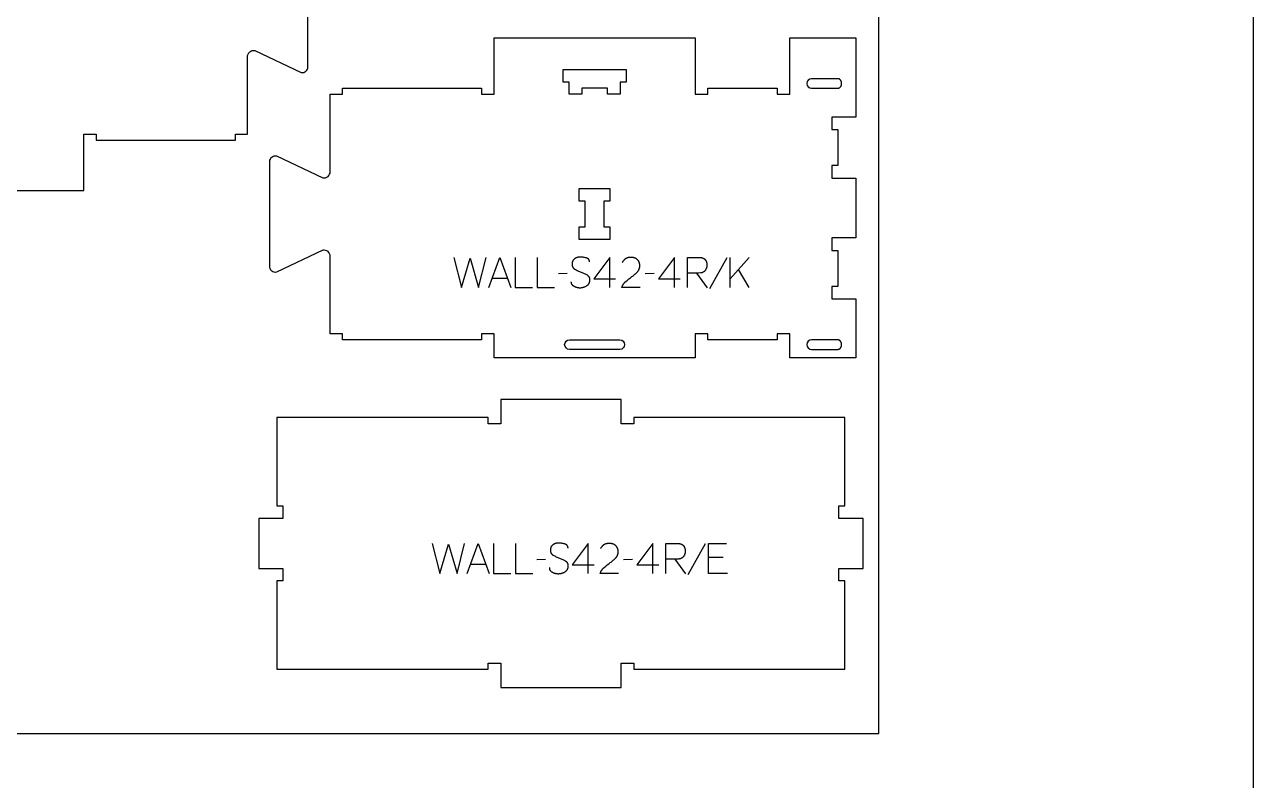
# Model space of a CAD drawing. Extents: x -10701 to -7518, y -36097 to -28504.
# Drawn here: x -8737 to -7518, y -33114 to -32365 of the extents above; entities that cross this region are included whole.
import ezdxf

# ---------------------------------------------------------------- set-up
doc = ezdxf.new("R2010")
doc.units = 0
for name, color, linetype in [('0_SHEET_SPRUCEPLY_2440X122', 1, 'CONTINUOUS'), ('1_ANYTOOL_1MMDEEP_LABELS_S', 2, 'CONTINUOUS'), ('3_ANYTOOL_CUTTHROUGH_INSID', 4, 'CONTINUOUS'), ('4_ANYTOOL_CUTTHROUGH_OUTSI', 5, 'CONTINUOUS'), ('DONOTCUT', 18, 'CONTINUOUS')]:
    doc.layers.add(name, color=color, linetype=linetype)

msp = doc.modelspace()

# ---------------------------------------------------------------- linework, layer by layer
at = {"layer": '0_SHEET_SPRUCEPLY_2440X122'}
msp.add_lwpolyline([(-10329.7, -31847.8), (-10329.7, -33067.8), (-7889.7, -33067.8), (-7889.7, -31847.8)], close=True, dxfattribs=at)
at = {"layer": '1_ANYTOOL_1MMDEEP_LABELS_S'}
for points in [[(-8311.3, -32595.5), (-8303.6, -32625.5), (-8295.1, -32596.4), (-8286.7, -32625.5), (-8279.2, -32595.5)], [(-8276.6, -32625.5), (-8265.7, -32595.5), (-8254.6, -32625.5)], [(-8250.4, -32595.5), (-8250.4, -32625.5), (-8233.3, -32625.5)], [(-8228.5, -32595.5), (-8228.5, -32625.5), (-8211.4, -32625.5)], [(-8176.6, -32600.1), (-8176.6, -32599.9), (-8176.6, -32599.8), (-8176.6, -32599.7), (-8176.6, -32599.7), (-8176.6, -32599.6), (-8176.6, -32599.5), (-8176.6, -32599.4), (-8176.6, -32599.3), (-8176.6, -32599.2), (-8176.7, -32599.1), (-8176.7, -32599), (-8176.7, -32599), (-8176.7, -32598.9), (-8176.7, -32598.8), (-8176.8, -32598.7), (-8176.8, -32598.6), (-8176.8, -32598.6), (-8176.9, -32598.5), (-8176.9, -32598.4), (-8176.9, -32598.3), (-8177, -32598.3), (-8177, -32598.2), (-8177, -32598.1), (-8177.1, -32598.1), (-8177.1, -32598), (-8177.1, -32597.9), (-8177.2, -32597.9), (-8177.2, -32597.8), (-8177.3, -32597.7), (-8177.3, -32597.7), (-8177.4, -32597.6), (-8177.4, -32597.5), (-8177.5, -32597.5), (-8177.5, -32597.4), (-8177.6, -32597.4), (-8177.7, -32597.3), (-8177.7, -32597.2), (-8177.8, -32597.2), (-8177.8, -32597.1), (-8177.9, -32597.1), (-8178, -32597), (-8178, -32597), (-8178.1, -32596.9), (-8178.2, -32596.9), (-8178.3, -32596.8), (-8178.3, -32596.8), (-8178.4, -32596.7), (-8178.5, -32596.7), (-8178.6, -32596.6), (-8178.6, -32596.6), (-8178.7, -32596.6), (-8178.9, -32596.5), (-8179.1, -32596.4), (-8179.3, -32596.3), (-8179.4, -32596.3), (-8179.6, -32596.2), (-8179.8, -32596.1), (-8180.7, -32595.9), (-8181.5, -32595.7), (-8182.2, -32595.6), (-8183, -32595.4), (-8183.4, -32595.4), (-8183.8, -32595.3), (-8184.1, -32595.3), (-8184.5, -32595.2), (-8184.9, -32595.2), (-8185.2, -32595.2), (-8185.6, -32595.2), (-8185.9, -32595.2), (-8186.1, -32595.2), (-8186.3, -32595.2), (-8186.5, -32595.2), (-8186.7, -32595.2), (-8186.9, -32595.2), (-8187.1, -32595.2), (-8187.3, -32595.3), (-8187.5, -32595.3), (-8187.7, -32595.3), (-8187.8, -32595.4), (-8188, -32595.4), (-8188.2, -32595.4), (-8188.4, -32595.5), (-8188.6, -32595.5), (-8188.7, -32595.6), (-8188.9, -32595.6), (-8189.1, -32595.7), (-8189.3, -32595.8), (-8189.4, -32595.8), (-8189.6, -32595.9), (-8189.8, -32596), (-8189.9, -32596), (-8190.1, -32596.1), (-8190.3, -32596.2), (-8190.4, -32596.3), (-8190.6, -32596.4), (-8190.8, -32596.5), (-8190.9, -32596.6), (-8191.1, -32596.7), (-8191.2, -32596.8), (-8191.4, -32596.9), (-8191.6, -32597), (-8191.7, -32597.1), (-8191.9, -32597.2), (-8192, -32597.4), (-8192.1, -32597.5), (-8192.3, -32597.6), (-8192.4, -32597.7), (-8192.5, -32597.9), (-8192.7, -32598), (-8192.8, -32598.2), (-8192.9, -32598.3), (-8193, -32598.4), (-8193.1, -32598.6), (-8193.2, -32598.7), (-8193.3, -32598.9), (-8193.3, -32599.1), (-8193.4, -32599.2), (-8193.5, -32599.4), (-8193.6, -32599.6), (-8193.6, -32599.7), (-8193.7, -32599.9), (-8193.8, -32600.1), (-8193.8, -32600.3), (-8193.9, -32600.4), (-8193.9, -32600.6), (-8193.9, -32600.8), (-8194, -32601), (-8194, -32601.2), (-8194, -32601.4), (-8194, -32601.6), (-8194, -32601.8), (-8194, -32602), (-8194, -32602.2), (-8194, -32602.4), (-8194, -32602.6), (-8194, -32602.8), (-8194, -32603.1), (-8194, -32603.3), (-8193.9, -32603.4), (-8193.9, -32603.6), (-8193.9, -32603.8), (-8193.8, -32604), (-8193.8, -32604.2), (-8193.7, -32604.4), (-8193.7, -32604.6), (-8193.6, -32604.6), (-8193.6, -32604.7), (-8193.5, -32604.8), (-8193.5, -32604.9), (-8193.5, -32605), (-8193.4, -32605.1), (-8193.4, -32605.1), (-8193.3, -32605.2), (-8193.3, -32605.3), (-8193.3, -32605.4), (-8193.2, -32605.4), (-8193.2, -32605.5), (-8193.1, -32605.6), (-8193.1, -32605.7), (-8193, -32605.7), (-8192.9, -32605.8), (-8192.9, -32605.9), (-8192.8, -32606), (-8192.8, -32606), (-8192.7, -32606.1), (-8192.7, -32606.2), (-8192.6, -32606.2), (-8192.5, -32606.3), (-8192.5, -32606.4), (-8192.3, -32606.5), (-8192.2, -32606.6), (-8192, -32606.7), (-8191.9, -32606.8), (-8191.7, -32607), (-8191.6, -32607.1), (-8191.4, -32607.2), (-8191.2, -32607.3), (-8190.5, -32607.7), (-8189.8, -32608), (-8189, -32608.4), (-8188.3, -32608.8), (-8187.5, -32609.1), (-8186.7, -32609.4), (-8185.9, -32609.8), (-8185, -32610.1), (-8184.2, -32610.4), (-8183.4, -32610.7), (-8182.6, -32611.1), (-8181.9, -32611.4), (-8181.1, -32611.8), (-8180.4, -32612.2), (-8179.7, -32612.6), (-8179, -32613), (-8178.8, -32613.1), (-8178.7, -32613.2), (-8178.5, -32613.4), (-8178.5, -32613.4), (-8178.4, -32613.5), (-8178.3, -32613.5), (-8178.2, -32613.6), (-8178.2, -32613.7), (-8178.1, -32613.7), (-8178, -32613.8), (-8178, -32613.9), (-8177.9, -32613.9), (-8177.8, -32614), (-8177.8, -32614.1), (-8177.7, -32614.1), (-8177.7, -32614.2), (-8177.6, -32614.3), (-8177.6, -32614.4), (-8177.5, -32614.4), (-8177.5, -32614.5), (-8177.4, -32614.6), (-8177.4, -32614.7), (-8177.3, -32614.7), (-8177.3, -32614.8), (-8177.2, -32614.9), (-8177.2, -32615), (-8177.1, -32615.1), (-8177.1, -32615.1), (-8177.1, -32615.2), (-8177, -32615.3), (-8177, -32615.4), (-8177, -32615.5), (-8176.9, -32615.6), (-8176.9, -32615.7), (-8176.9, -32615.8), (-8176.8, -32615.9), (-8176.8, -32615.9), (-8176.8, -32616.1), (-8176.7, -32616.3), (-8176.7, -32616.5), (-8176.6, -32616.7), (-8176.6, -32616.9), (-8176.6, -32617.1), (-8176.6, -32617.3), (-8176.6, -32617.6), (-8176.6, -32617.8), (-8176.6, -32618), (-8176.6, -32618.2), (-8176.6, -32618.5), (-8176.6, -32618.7), (-8176.7, -32618.9), (-8176.7, -32619.1), (-8176.7, -32619.4), (-8176.8, -32619.6), (-8176.8, -32619.8), (-8176.9, -32620), (-8176.9, -32620.2), (-8177, -32620.4), (-8177, -32620.6), (-8177.1, -32620.8), (-8177.2, -32621), (-8177.3, -32621.2), (-8177.4, -32621.4), (-8177.5, -32621.5), (-8177.5, -32621.7), (-8177.7, -32621.9), (-8177.8, -32622), (-8177.9, -32622.2), (-8178, -32622.4), (-8178.1, -32622.5), (-8178.2, -32622.7), (-8178.4, -32622.8), (-8178.5, -32623), (-8178.6, -32623.1), (-8178.8, -32623.3), (-8178.9, -32623.4), (-8179.1, -32623.5), (-8179.3, -32623.6), (-8179.4, -32623.8), (-8179.6, -32623.9), (-8179.8, -32624), (-8180.1, -32624.2), (-8180.5, -32624.4), (-8180.9, -32624.6), (-8181.2, -32624.8), (-8181.6, -32625), (-8182, -32625.1), (-8182.2, -32625.2), (-8182.4, -32625.3), (-8182.6, -32625.3), (-8182.8, -32625.4), (-8183, -32625.4), (-8183.1, -32625.5), (-8183.3, -32625.5), (-8183.5, -32625.6), (-8183.7, -32625.6), (-8183.9, -32625.7), (-8184.1, -32625.7), (-8184.3, -32625.7), (-8184.5, -32625.8), (-8184.7, -32625.8), (-8185.1, -32625.8), (-8185.6, -32625.9), (-8186, -32625.9), (-8186.4, -32625.9), (-8186.8, -32625.9), (-8187.2, -32625.8), (-8187.6, -32625.8), (-8188, -32625.7), (-8188.4, -32625.7), (-8188.8, -32625.6), (-8189.1, -32625.5), (-8189.5, -32625.4), (-8189.9, -32625.3), (-8190.3, -32625.2), (-8190.6, -32625), (-8191, -32624.9), (-8191.3, -32624.7), (-8191.7, -32624.5), (-8192, -32624.3), (-8192.2, -32624.2), (-8192.4, -32624.1), (-8192.5, -32624), (-8192.7, -32623.9), (-8192.8, -32623.8), (-8193, -32623.7), (-8193.1, -32623.6), (-8193.2, -32623.4), (-8193.4, -32623.3), (-8193.5, -32623.2), (-8193.6, -32623.1), (-8193.7, -32622.9), (-8193.8, -32622.9), (-8193.8, -32622.8), (-8193.9, -32622.7), (-8193.9, -32622.7), (-8194, -32622.6), (-8194, -32622.5), (-8194, -32622.4), (-8194.1, -32622.4), (-8194.1, -32622.3), (-8194.2, -32622.2), (-8194.2, -32622.1), (-8194.3, -32622.1), (-8194.3, -32622), (-8194.3, -32621.9), (-8194.4, -32621.8), (-8194.4, -32621.8), (-8194.4, -32621.7), (-8194.5, -32621.6), (-8194.5, -32621.5), (-8194.5, -32621.4), (-8194.6, -32621.3), (-8194.6, -32621.1), (-8194.6, -32620.9), (-8194.7, -32620.8), (-8194.7, -32620.6), (-8194.7, -32620.4), (-8194.8, -32620.2), (-8194.8, -32620), (-8194.8, -32619.8), (-8194.8, -32619.7)], [(-8156.5, -32625.5), (-8156.5, -32595.5), (-8172.5, -32616.9)], [(-8126.3, -32625.5), (-8144.6, -32625.4), (-8144.5, -32625), (-8144.4, -32624.8), (-8144.3, -32624.5), (-8144.2, -32624.3), (-8144.2, -32624.1), (-8144.1, -32623.9), (-8144, -32623.7), (-8143.9, -32623.5), (-8143.8, -32623.3), (-8143.7, -32623.1), (-8143.5, -32622.8), (-8143.4, -32622.6), (-8143.3, -32622.5), (-8143.2, -32622.3), (-8143.1, -32622.1), (-8142.9, -32621.9), (-8142.8, -32621.7), (-8142.7, -32621.5), (-8142.5, -32621.3), (-8142.4, -32621.1), (-8142.2, -32621), (-8142.1, -32620.8), (-8141.9, -32620.6), (-8141.8, -32620.4), (-8141.6, -32620.3), (-8141.5, -32620.1), (-8141.3, -32619.9), (-8141.1, -32619.8), (-8140.9, -32619.6), (-8140.6, -32619.3), (-8139.1, -32618.1), (-8137.6, -32616.9), (-8136.1, -32615.7), (-8134.6, -32614.6), (-8133.8, -32614), (-8133.1, -32613.5), (-8132.4, -32612.9), (-8131.7, -32612.3), (-8131, -32611.7), (-8130.4, -32611.1), (-8129.8, -32610.5), (-8129.2, -32609.9), (-8129, -32609.7), (-8128.9, -32609.6), (-8128.7, -32609.4), (-8128.6, -32609.2), (-8128.5, -32609.1), (-8128.4, -32608.9), (-8128.2, -32608.7), (-8128.1, -32608.6), (-8128, -32608.4), (-8127.9, -32608.2), (-8127.8, -32608), (-8127.7, -32607.9), (-8127.6, -32607.7), (-8127.6, -32607.5), (-8127.5, -32607.3), (-8127.4, -32607.1), (-8127.3, -32606.9), (-8127.3, -32606.7), (-8127.2, -32606.5), (-8127.1, -32606.3), (-8127.1, -32606.1), (-8127, -32605.9), (-8127, -32605.7), (-8127, -32605.5), (-8126.9, -32605.3), (-8126.9, -32605.1), (-8126.9, -32604.9), (-8126.8, -32604.6), (-8126.8, -32604.4), (-8126.8, -32604.2), (-8126.8, -32604), (-8126.8, -32603.8), (-8126.8, -32603.5), (-8126.8, -32603.3), (-8126.8, -32603), (-8126.8, -32602.8), (-8126.9, -32602.5), (-8126.9, -32602.3), (-8126.9, -32602.1), (-8127, -32601.9), (-8127, -32601.6), (-8127.1, -32601.4), (-8127.1, -32601.2), (-8127.2, -32601), (-8127.2, -32600.8), (-8127.3, -32600.6), (-8127.4, -32600.4), (-8127.4, -32600.2), (-8127.5, -32600), (-8127.6, -32599.8), (-8127.7, -32599.7), (-8127.8, -32599.5), (-8127.9, -32599.3), (-8128, -32599.1), (-8128.1, -32599), (-8128.2, -32598.8), (-8128.3, -32598.6), (-8128.5, -32598.5), (-8128.6, -32598.3), (-8128.7, -32598.2), (-8128.9, -32598), (-8129, -32597.9), (-8129.2, -32597.8), (-8129.3, -32597.6), (-8129.5, -32597.5), (-8129.7, -32597.4), (-8129.8, -32597.3), (-8130, -32597.1), (-8130.2, -32597), (-8130.3, -32596.9), (-8130.5, -32596.8), (-8130.7, -32596.7), (-8130.9, -32596.6), (-8131, -32596.5), (-8131.2, -32596.4), (-8131.4, -32596.3), (-8131.6, -32596.3), (-8131.8, -32596.2), (-8132, -32596.1), (-8132.2, -32596.1), (-8132.4, -32596), (-8132.6, -32595.9), (-8132.8, -32595.9), (-8133, -32595.8), (-8133.2, -32595.8), (-8133.4, -32595.7), (-8133.7, -32595.7), (-8133.9, -32595.7), (-8134.1, -32595.6), (-8134.3, -32595.6), (-8134.5, -32595.6), (-8134.8, -32595.6), (-8135, -32595.5), (-8135.2, -32595.5), (-8135.7, -32595.5), (-8136.1, -32595.5), (-8136.4, -32595.5), (-8136.8, -32595.6), (-8137.1, -32595.6), (-8137.5, -32595.7), (-8137.8, -32595.7), (-8138.1, -32595.8), (-8138.5, -32595.8), (-8138.8, -32595.9), (-8138.9, -32596), (-8139.1, -32596), (-8139.2, -32596.1), (-8139.4, -32596.1), (-8139.5, -32596.2), (-8139.7, -32596.2), (-8139.8, -32596.3), (-8140, -32596.4), (-8140.1, -32596.4), (-8140.3, -32596.5), (-8140.4, -32596.6), (-8140.5, -32596.6), (-8140.7, -32596.7), (-8140.8, -32596.8), (-8140.9, -32596.9), (-8141.1, -32597), (-8141.2, -32597.1), (-8141.3, -32597.1), (-8141.4, -32597.2), (-8141.6, -32597.3), (-8141.7, -32597.4), (-8141.8, -32597.5), (-8141.9, -32597.6), (-8142, -32597.7), (-8142.2, -32597.8), (-8142.3, -32597.9), (-8142.4, -32598), (-8142.5, -32598.2), (-8142.6, -32598.3), (-8142.7, -32598.4), (-8142.8, -32598.5), (-8142.9, -32598.6), (-8143.1, -32598.9), (-8143.3, -32599.2), (-8143.5, -32599.4), (-8143.7, -32599.7), (-8143.9, -32600), (-8144, -32600.3), (-8144.2, -32600.6)], [(-8092.3, -32625.5), (-8092.3, -32595.5), (-8108.3, -32616.9)], [(-8079.6, -32625.5), (-8079.6, -32595.5), (-8068.2, -32595.5), (-8067.7, -32595.5), (-8067.3, -32595.6), (-8067, -32595.6), (-8066.8, -32595.6), (-8066.6, -32595.6), (-8066.4, -32595.7), (-8066.1, -32595.7), (-8065.9, -32595.7), (-8065.7, -32595.8), (-8065.5, -32595.8), (-8065.3, -32595.9), (-8065.1, -32595.9), (-8064.9, -32596), (-8064.7, -32596), (-8064.5, -32596.1), (-8064.4, -32596.1), (-8064.2, -32596.2), (-8064, -32596.3), (-8063.8, -32596.4), (-8063.7, -32596.5), (-8063.5, -32596.5), (-8063.4, -32596.6), (-8063.2, -32596.7), (-8063.1, -32596.8), (-8062.9, -32596.9), (-8062.8, -32597), (-8062.6, -32597.1), (-8062.5, -32597.3), (-8062.4, -32597.4), (-8062.2, -32597.5), (-8062.1, -32597.6), (-8062, -32597.7), (-8061.9, -32597.9), (-8061.8, -32598), (-8061.7, -32598.1), (-8061.6, -32598.3), (-8061.5, -32598.4), (-8061.4, -32598.6), (-8061.3, -32598.7), (-8061.2, -32598.9), (-8061.1, -32599.1), (-8061, -32599.2), (-8061, -32599.4), (-8060.9, -32599.6), (-8060.8, -32599.8), (-8060.7, -32599.9), (-8060.7, -32600.1), (-8060.6, -32600.3), (-8060.6, -32600.5), (-8060.5, -32600.7), (-8060.5, -32600.9), (-8060.4, -32601.1), (-8060.4, -32601.3), (-8060.4, -32601.5), (-8060.3, -32601.7), (-8060.3, -32602), (-8060.3, -32602.2), (-8060.3, -32602.4), (-8060.3, -32602.9), (-8060.2, -32603.4), (-8060.3, -32603.5), (-8060.3, -32603.7), (-8060.3, -32603.9), (-8060.3, -32604.1), (-8060.3, -32604.2), (-8060.3, -32604.4), (-8060.3, -32604.6), (-8060.4, -32604.8), (-8060.4, -32604.9), (-8060.4, -32605.1), (-8060.5, -32605.3), (-8060.5, -32605.4), (-8060.5, -32605.6), (-8060.6, -32605.8), (-8060.6, -32605.9), (-8060.7, -32606.1), (-8060.8, -32606.2), (-8060.8, -32606.4), (-8060.9, -32606.6), (-8060.9, -32606.7), (-8061, -32606.9), (-8061.1, -32607), (-8061.2, -32607.2), (-8061.2, -32607.3), (-8061.3, -32607.5), (-8061.4, -32607.7), (-8061.5, -32607.8), (-8061.6, -32608), (-8061.7, -32608.1), (-8061.8, -32608.3), (-8061.9, -32608.4), (-8062, -32608.6), (-8062.1, -32608.7), (-8062.3, -32608.8), (-8062.4, -32609), (-8062.5, -32609.1), (-8062.6, -32609.2), (-8062.7, -32609.4), (-8062.9, -32609.5), (-8063, -32609.6), (-8063.1, -32609.7), (-8063.3, -32609.8), (-8063.4, -32609.9), (-8063.5, -32610), (-8063.7, -32610.1), (-8063.8, -32610.2), (-8064, -32610.3), (-8064.1, -32610.3), (-8064.3, -32610.4), (-8064.4, -32610.5), (-8064.6, -32610.6), (-8064.7, -32610.6), (-8064.9, -32610.7), (-8065, -32610.7), (-8065.2, -32610.8), (-8065.4, -32610.8), (-8065.6, -32610.9), (-8065.7, -32610.9), (-8065.9, -32610.9), (-8066.1, -32610.9), (-8066.3, -32611), (-8066.4, -32611), (-8066.6, -32611), (-8068.5, -32611.1), (-8070.6, -32611.1), (-8079.5, -32611.1)], [(-8040.6, -32596), (-8057.8, -32626.8)], [(-8037.2, -32616.9), (-8018.2, -32595.5)], [(-8037.2, -32625.5), (-8037.2, -32595.5)], [(-8198.8, -32611.6), (-8207.6, -32611.7)], [(-8112.6, -32611.6), (-8121.4, -32611.7)], [(-8070.6, -32611.1), (-8060.1, -32625.6)], [(-8018.2, -32625.5), (-8029, -32607.7)], [(-8273.1, -32616), (-8258.2, -32616)], [(-8172.5, -32616.9), (-8150.8, -32616.9)], [(-8108.3, -32616.9), (-8086.6, -32616.9)], [(-8332.8, -32879.2), (-8325.1, -32909.2), (-8316.6, -32880.1), (-8308.1, -32909.2), (-8300.6, -32879.2)], [(-8298.1, -32909.2), (-8287.2, -32879.2), (-8276.1, -32909.2)], [(-8271.8, -32879.2), (-8271.8, -32909.2), (-8254.7, -32909.2)], [(-8250, -32879.2), (-8250, -32909.2), (-8232.9, -32909.2)], [(-8198, -32883.8), (-8198, -32883.6), (-8198, -32883.5), (-8198, -32883.4), (-8198.1, -32883.3), (-8198.1, -32883.2), (-8198.1, -32883.2), (-8198.1, -32883.1), (-8198.1, -32883), (-8198.1, -32882.9), (-8198.1, -32882.8), (-8198.2, -32882.7), (-8198.2, -32882.6), (-8198.2, -32882.6), (-8198.2, -32882.5), (-8198.2, -32882.4), (-8198.3, -32882.3), (-8198.3, -32882.3), (-8198.3, -32882.2), (-8198.4, -32882.1), (-8198.4, -32882), (-8198.4, -32882), (-8198.5, -32881.9), (-8198.5, -32881.8), (-8198.5, -32881.7), (-8198.6, -32881.7), (-8198.6, -32881.6), (-8198.7, -32881.5), (-8198.7, -32881.5), (-8198.8, -32881.4), (-8198.8, -32881.3), (-8198.9, -32881.3), (-8198.9, -32881.2), (-8199, -32881.2), (-8199, -32881.1), (-8199.1, -32881), (-8199.1, -32881), (-8199.2, -32880.9), (-8199.3, -32880.9), (-8199.3, -32880.8), (-8199.4, -32880.8), (-8199.4, -32880.7), (-8199.5, -32880.7), (-8199.6, -32880.6), (-8199.7, -32880.6), (-8199.7, -32880.5), (-8199.8, -32880.5), (-8199.9, -32880.4), (-8200, -32880.4), (-8200, -32880.3), (-8200.1, -32880.3), (-8200.2, -32880.2), (-8200.4, -32880.2), (-8200.5, -32880.1), (-8200.7, -32880), (-8200.9, -32879.9), (-8201.1, -32879.9), (-8201.3, -32879.8), (-8202.1, -32879.6), (-8202.9, -32879.4), (-8203.7, -32879.2), (-8204.5, -32879.1), (-8204.9, -32879.1), (-8205.2, -32879), (-8205.6, -32879), (-8206, -32878.9), (-8206.3, -32878.9), (-8206.7, -32878.9), (-8207.1, -32878.9), (-8207.4, -32878.9), (-8207.6, -32878.9), (-8207.8, -32878.9), (-8208, -32878.9), (-8208.2, -32878.9), (-8208.4, -32878.9), (-8208.6, -32878.9), (-8208.8, -32879), (-8208.9, -32879), (-8209.1, -32879), (-8209.3, -32879), (-8209.5, -32879.1), (-8209.7, -32879.1), (-8209.9, -32879.2), (-8210, -32879.2), (-8210.2, -32879.3), (-8210.4, -32879.3), (-8210.6, -32879.4), (-8210.7, -32879.4), (-8210.9, -32879.5), (-8211.1, -32879.6), (-8211.3, -32879.7), (-8211.4, -32879.7), (-8211.6, -32879.8), (-8211.8, -32879.9), (-8211.9, -32880), (-8212.1, -32880.1), (-8212.2, -32880.2), (-8212.4, -32880.3), (-8212.6, -32880.4), (-8212.7, -32880.5), (-8212.9, -32880.6), (-8213, -32880.7), (-8213.2, -32880.8), (-8213.3, -32880.9), (-8213.5, -32881), (-8213.6, -32881.2), (-8213.8, -32881.3), (-8213.9, -32881.4), (-8214, -32881.6), (-8214.1, -32881.7), (-8214.2, -32881.8), (-8214.3, -32882), (-8214.5, -32882.1), (-8214.6, -32882.3), (-8214.6, -32882.4), (-8214.7, -32882.6), (-8214.8, -32882.7), (-8214.9, -32882.9), (-8215, -32883.1), (-8215, -32883.2), (-8215.1, -32883.4), (-8215.2, -32883.6), (-8215.2, -32883.8), (-8215.3, -32883.9), (-8215.3, -32884.1), (-8215.4, -32884.3), (-8215.4, -32884.5), (-8215.4, -32884.7), (-8215.5, -32884.9), (-8215.5, -32885.1), (-8215.5, -32885.3), (-8215.5, -32885.5), (-8215.5, -32885.7), (-8215.5, -32885.9), (-8215.5, -32886.1), (-8215.5, -32886.3), (-8215.5, -32886.5), (-8215.5, -32886.7), (-8215.5, -32886.9), (-8215.4, -32887.1), (-8215.4, -32887.3), (-8215.3, -32887.5), (-8215.3, -32887.7), (-8215.2, -32887.9), (-8215.2, -32888.1), (-8215.1, -32888.2), (-8215.1, -32888.3), (-8215.1, -32888.4), (-8215, -32888.5), (-8215, -32888.6), (-8214.9, -32888.7), (-8214.9, -32888.7), (-8214.9, -32888.8), (-8214.8, -32888.9), (-8214.8, -32889), (-8214.7, -32889.1), (-8214.7, -32889.1), (-8214.6, -32889.2), (-8214.6, -32889.3), (-8214.5, -32889.4), (-8214.5, -32889.4), (-8214.4, -32889.5), (-8214.4, -32889.6), (-8214.3, -32889.6), (-8214.2, -32889.7), (-8214.2, -32889.8), (-8214.1, -32889.8), (-8214.1, -32889.9), (-8214, -32890), (-8213.9, -32890), (-8213.8, -32890.2), (-8213.7, -32890.3), (-8213.5, -32890.4), (-8213.4, -32890.5), (-8213.2, -32890.6), (-8213, -32890.8), (-8212.9, -32890.9), (-8212.7, -32891), (-8212, -32891.3), (-8211.2, -32891.7), (-8210.5, -32892.1), (-8209.7, -32892.5), (-8209, -32892.8), (-8208.2, -32893.1), (-8207.3, -32893.5), (-8206.5, -32893.8), (-8205.7, -32894.1), (-8204.9, -32894.4), (-8204.1, -32894.7), (-8203.3, -32895.1), (-8202.6, -32895.5), (-8201.9, -32895.9), (-8201.2, -32896.3), (-8200.5, -32896.7), (-8200.3, -32896.8), (-8200.2, -32896.9), (-8200, -32897), (-8199.9, -32897.1), (-8199.9, -32897.2), (-8199.8, -32897.2), (-8199.7, -32897.3), (-8199.6, -32897.3), (-8199.6, -32897.4), (-8199.5, -32897.5), (-8199.4, -32897.5), (-8199.4, -32897.6), (-8199.3, -32897.7), (-8199.3, -32897.8), (-8199.2, -32897.8), (-8199.1, -32897.9), (-8199.1, -32898), (-8199, -32898), (-8199, -32898.1), (-8198.9, -32898.2), (-8198.9, -32898.3), (-8198.8, -32898.3), (-8198.8, -32898.4), (-8198.7, -32898.5), (-8198.7, -32898.6), (-8198.6, -32898.7), (-8198.6, -32898.7), (-8198.6, -32898.8), (-8198.5, -32898.9), (-8198.5, -32899), (-8198.5, -32899.1), (-8198.4, -32899.2), (-8198.4, -32899.3), (-8198.4, -32899.4), (-8198.3, -32899.4), (-8198.3, -32899.5), (-8198.3, -32899.6), (-8198.2, -32899.8), (-8198.2, -32900), (-8198.1, -32900.2), (-8198.1, -32900.4), (-8198.1, -32900.6), (-8198.1, -32900.8), (-8198.1, -32901), (-8198.1, -32901.2), (-8198, -32901.5), (-8198.1, -32901.7), (-8198.1, -32901.9), (-8198.1, -32902.1), (-8198.1, -32902.4), (-8198.1, -32902.6), (-8198.2, -32902.8), (-8198.2, -32903), (-8198.2, -32903.3), (-8198.3, -32903.5), (-8198.3, -32903.7), (-8198.4, -32903.9), (-8198.5, -32904.1), (-8198.5, -32904.3), (-8198.6, -32904.5), (-8198.7, -32904.7), (-8198.7, -32904.9), (-8198.8, -32905), (-8198.9, -32905.2), (-8199, -32905.4), (-8199.1, -32905.6), (-8199.2, -32905.7), (-8199.3, -32905.9), (-8199.5, -32906.1), (-8199.6, -32906.2), (-8199.7, -32906.4), (-8199.8, -32906.5), (-8200, -32906.7), (-8200.1, -32906.8), (-8200.3, -32906.9), (-8200.4, -32907.1), (-8200.6, -32907.2), (-8200.7, -32907.3), (-8200.9, -32907.5), (-8201.1, -32907.6), (-8201.3, -32907.7), (-8201.6, -32907.9), (-8202, -32908.1), (-8202.3, -32908.3), (-8202.7, -32908.5), (-8203.1, -32908.7), (-8203.5, -32908.8), (-8203.7, -32908.9), (-8203.8, -32908.9), (-8204, -32909), (-8204.2, -32909.1), (-8204.4, -32909.1), (-8204.6, -32909.2), (-8204.8, -32909.2), (-8205, -32909.3), (-8205.2, -32909.3), (-8205.4, -32909.4), (-8205.6, -32909.4), (-8205.8, -32909.4), (-8206, -32909.5), (-8206.2, -32909.5), (-8206.6, -32909.5), (-8207, -32909.5), (-8207.4, -32909.6), (-8207.9, -32909.6), (-8208.3, -32909.5), (-8208.7, -32909.5), (-8209.1, -32909.5), (-8209.5, -32909.4), (-8209.9, -32909.4), (-8210.2, -32909.3), (-8210.6, -32909.2), (-8211, -32909.1), (-8211.4, -32909), (-8211.7, -32908.8), (-8212.1, -32908.7), (-8212.5, -32908.6), (-8212.8, -32908.4), (-8213.2, -32908.2), (-8213.5, -32908), (-8213.7, -32907.9), (-8213.8, -32907.8), (-8214, -32907.7), (-8214.2, -32907.6), (-8214.3, -32907.5), (-8214.4, -32907.4), (-8214.6, -32907.2), (-8214.7, -32907.1), (-8214.8, -32907), (-8215, -32906.9), (-8215.1, -32906.7), (-8215.2, -32906.6), (-8215.2, -32906.5), (-8215.3, -32906.5), (-8215.3, -32906.4), (-8215.4, -32906.3), (-8215.4, -32906.3), (-8215.5, -32906.2), (-8215.5, -32906.1), (-8215.6, -32906.1), (-8215.6, -32906), (-8215.6, -32905.9), (-8215.7, -32905.8), (-8215.7, -32905.8), (-8215.8, -32905.7), (-8215.8, -32905.6), (-8215.8, -32905.5), (-8215.9, -32905.4), (-8215.9, -32905.4), (-8215.9, -32905.3), (-8216, -32905.2), (-8216, -32905.1), (-8216, -32905), (-8216.1, -32904.8), (-8216.1, -32904.6), (-8216.2, -32904.4), (-8216.2, -32904.3), (-8216.2, -32904.1), (-8216.2, -32903.9), (-8216.2, -32903.7), (-8216.2, -32903.5), (-8216.3, -32903.3)], [(-8178, -32909.2), (-8178, -32879.2), (-8194, -32900.6)], [(-8147.8, -32909.2), (-8166.1, -32909.1), (-8166, -32908.7), (-8165.9, -32908.4), (-8165.8, -32908.2), (-8165.7, -32908), (-8165.6, -32907.8), (-8165.5, -32907.6), (-8165.4, -32907.4), (-8165.3, -32907.2), (-8165.2, -32906.9), (-8165.1, -32906.7), (-8165, -32906.5), (-8164.9, -32906.3), (-8164.8, -32906.1), (-8164.7, -32905.9), (-8164.5, -32905.7), (-8164.4, -32905.6), (-8164.3, -32905.4), (-8164.1, -32905.2), (-8164, -32905), (-8163.9, -32904.8), (-8163.7, -32904.6), (-8163.6, -32904.5), (-8163.4, -32904.3), (-8163.3, -32904.1), (-8163.1, -32903.9), (-8162.9, -32903.8), (-8162.8, -32903.6), (-8162.6, -32903.5), (-8162.4, -32903.3), (-8162.1, -32903), (-8160.6, -32901.8), (-8159.1, -32900.6), (-8157.6, -32899.4), (-8156.1, -32898.3), (-8155.3, -32897.7), (-8154.6, -32897.2), (-8153.9, -32896.6), (-8153.2, -32896), (-8152.5, -32895.4), (-8151.9, -32894.8), (-8151.2, -32894.2), (-8150.6, -32893.6), (-8150.5, -32893.4), (-8150.4, -32893.3), (-8150.2, -32893.1), (-8150.1, -32892.9), (-8150, -32892.8), (-8149.8, -32892.6), (-8149.7, -32892.4), (-8149.6, -32892.3), (-8149.5, -32892.1), (-8149.4, -32891.9), (-8149.3, -32891.7), (-8149.2, -32891.5), (-8149.1, -32891.4), (-8149, -32891.2), (-8148.9, -32891), (-8148.9, -32890.8), (-8148.8, -32890.6), (-8148.7, -32890.4), (-8148.7, -32890.2), (-8148.6, -32890), (-8148.6, -32889.8), (-8148.5, -32889.6), (-8148.5, -32889.4), (-8148.4, -32889.2), (-8148.4, -32889), (-8148.4, -32888.8), (-8148.3, -32888.6), (-8148.3, -32888.3), (-8148.3, -32888.1), (-8148.3, -32887.9), (-8148.3, -32887.7), (-8148.3, -32887.4), (-8148.3, -32887.2), (-8148.3, -32886.9), (-8148.3, -32886.7), (-8148.3, -32886.5), (-8148.3, -32886.2), (-8148.4, -32886), (-8148.4, -32885.8), (-8148.4, -32885.5), (-8148.5, -32885.3), (-8148.5, -32885.1), (-8148.6, -32884.9), (-8148.6, -32884.7), (-8148.7, -32884.5), (-8148.8, -32884.3), (-8148.8, -32884.1), (-8148.9, -32883.9), (-8149, -32883.7), (-8149.1, -32883.5), (-8149.2, -32883.3), (-8149.3, -32883.2), (-8149.4, -32883), (-8149.5, -32882.8), (-8149.6, -32882.6), (-8149.7, -32882.5), (-8149.8, -32882.3), (-8149.9, -32882.2), (-8150.1, -32882), (-8150.2, -32881.9), (-8150.4, -32881.7), (-8150.5, -32881.6), (-8150.7, -32881.4), (-8150.8, -32881.3), (-8151, -32881.2), (-8151.1, -32881.1), (-8151.3, -32880.9), (-8151.5, -32880.8), (-8151.6, -32880.7), (-8151.8, -32880.6), (-8152, -32880.5), (-8152.2, -32880.4), (-8152.3, -32880.3), (-8152.5, -32880.2), (-8152.7, -32880.1), (-8152.9, -32880), (-8153.1, -32880), (-8153.3, -32879.9), (-8153.5, -32879.8), (-8153.7, -32879.7), (-8153.9, -32879.7), (-8154.1, -32879.6), (-8154.3, -32879.6), (-8154.5, -32879.5), (-8154.7, -32879.5), (-8154.9, -32879.4), (-8155.1, -32879.4), (-8155.3, -32879.3), (-8155.6, -32879.3), (-8155.8, -32879.3), (-8156, -32879.3), (-8156.2, -32879.2), (-8156.5, -32879.2), (-8156.7, -32879.2), (-8157.2, -32879.2), (-8157.6, -32879.2), (-8157.9, -32879.2), (-8158.3, -32879.3), (-8158.6, -32879.3), (-8159, -32879.3), (-8159.3, -32879.4), (-8159.6, -32879.5), (-8159.9, -32879.5), (-8160.3, -32879.6), (-8160.4, -32879.7), (-8160.6, -32879.7), (-8160.7, -32879.8), (-8160.9, -32879.8), (-8161, -32879.9), (-8161.2, -32879.9), (-8161.3, -32880), (-8161.4, -32880.1), (-8161.6, -32880.1), (-8161.7, -32880.2), (-8161.9, -32880.3), (-8162, -32880.3), (-8162.1, -32880.4), (-8162.3, -32880.5), (-8162.4, -32880.6), (-8162.5, -32880.7), (-8162.7, -32880.7), (-8162.8, -32880.8), (-8162.9, -32880.9), (-8163, -32881), (-8163.2, -32881.1), (-8163.3, -32881.2), (-8163.4, -32881.3), (-8163.5, -32881.4), (-8163.6, -32881.5), (-8163.7, -32881.6), (-8163.9, -32881.7), (-8164, -32881.8), (-8164.1, -32882), (-8164.2, -32882.1), (-8164.3, -32882.2), (-8164.4, -32882.3), (-8164.6, -32882.6), (-8164.8, -32882.8), (-8165, -32883.1), (-8165.2, -32883.4), (-8165.3, -32883.7), (-8165.5, -32884), (-8165.7, -32884.3)], [(-8113.8, -32909.2), (-8113.8, -32879.2), (-8129.8, -32900.6)], [(-8101.1, -32909.2), (-8101.1, -32879.2), (-8089.7, -32879.2), (-8089.2, -32879.2), (-8088.7, -32879.2), (-8088.5, -32879.3), (-8088.3, -32879.3), (-8088, -32879.3), (-8087.8, -32879.3), (-8087.6, -32879.4), (-8087.4, -32879.4), (-8087.2, -32879.4), (-8087, -32879.5), (-8086.8, -32879.5), (-8086.6, -32879.6), (-8086.4, -32879.6), (-8086.2, -32879.7), (-8086, -32879.8), (-8085.8, -32879.8), (-8085.7, -32879.9), (-8085.5, -32880), (-8085.3, -32880.1), (-8085.2, -32880.1), (-8085, -32880.2), (-8084.8, -32880.3), (-8084.7, -32880.4), (-8084.5, -32880.5), (-8084.4, -32880.6), (-8084.2, -32880.7), (-8084.1, -32880.8), (-8084, -32880.9), (-8083.8, -32881.1), (-8083.7, -32881.2), (-8083.6, -32881.3), (-8083.5, -32881.4), (-8083.4, -32881.6), (-8083.2, -32881.7), (-8083.1, -32881.8), (-8083, -32882), (-8082.9, -32882.1), (-8082.8, -32882.3), (-8082.8, -32882.4), (-8082.7, -32882.6), (-8082.6, -32882.8), (-8082.5, -32882.9), (-8082.4, -32883.1), (-8082.4, -32883.3), (-8082.3, -32883.4), (-8082.2, -32883.6), (-8082.2, -32883.8), (-8082.1, -32884), (-8082.1, -32884.2), (-8082, -32884.4), (-8082, -32884.6), (-8081.9, -32884.8), (-8081.9, -32885), (-8081.8, -32885.2), (-8081.8, -32885.4), (-8081.8, -32885.7), (-8081.8, -32885.9), (-8081.8, -32886.1), (-8081.7, -32886.6), (-8081.7, -32887.1), (-8081.7, -32887.2), (-8081.7, -32887.4), (-8081.7, -32887.6), (-8081.7, -32887.8), (-8081.8, -32887.9), (-8081.8, -32888.1), (-8081.8, -32888.3), (-8081.8, -32888.4), (-8081.9, -32888.6), (-8081.9, -32888.8), (-8081.9, -32888.9), (-8082, -32889.1), (-8082, -32889.3), (-8082.1, -32889.4), (-8082.1, -32889.6), (-8082.2, -32889.8), (-8082.2, -32889.9), (-8082.3, -32890.1), (-8082.3, -32890.2), (-8082.4, -32890.4), (-8082.5, -32890.6), (-8082.6, -32890.7), (-8082.6, -32890.9), (-8082.7, -32891), (-8082.8, -32891.2), (-8082.9, -32891.3), (-8083, -32891.5), (-8083.1, -32891.6), (-8083.2, -32891.8), (-8083.3, -32891.9), (-8083.4, -32892.1), (-8083.5, -32892.2), (-8083.6, -32892.4), (-8083.7, -32892.5), (-8083.8, -32892.7), (-8084, -32892.8), (-8084.1, -32892.9), (-8084.2, -32893), (-8084.3, -32893.2), (-8084.5, -32893.3), (-8084.6, -32893.4), (-8084.7, -32893.5), (-8084.9, -32893.6), (-8085, -32893.7), (-8085.1, -32893.8), (-8085.3, -32893.9), (-8085.4, -32894), (-8085.6, -32894), (-8085.7, -32894.1), (-8085.9, -32894.2), (-8086, -32894.2), (-8086.2, -32894.3), (-8086.4, -32894.4), (-8086.5, -32894.4), (-8086.7, -32894.5), (-8086.9, -32894.5), (-8087, -32894.5), (-8087.2, -32894.6), (-8087.4, -32894.6), (-8087.5, -32894.6), (-8087.7, -32894.6), (-8087.9, -32894.7), (-8088.1, -32894.7), (-8090, -32894.7), (-8092.1, -32894.8), (-8101, -32894.8)], [(-8062.1, -32879.7), (-8079.3, -32910.5)], [(-8039.7, -32909.2), (-8058.7, -32909.2), (-8058.7, -32879.2), (-8040.8, -32879.2)], [(-8044, -32893.1), (-8058.7, -32893.1)], [(-8294.6, -32899.7), (-8279.7, -32899.7)], [(-8220.3, -32895.3), (-8229.1, -32895.4)], [(-8194, -32900.6), (-8172.2, -32900.6)], [(-8134.1, -32895.3), (-8142.9, -32895.4)], [(-8129.8, -32900.6), (-8108, -32900.6)], [(-8092.1, -32894.8), (-8081.6, -32909.3)]]:
    msp.add_lwpolyline(points, dxfattribs=at)
at = {"layer": '3_ANYTOOL_CUTTHROUGH_INSID', "color": 4}
for points in [[(-8184.4, -32427.8), (-8184.4, -32433.8), (-8196.9, -32433.8), (-8196.9, -32421.8), (-8202.9, -32421.8), (-8202.9, -32409.3), (-8140.4, -32409.3), (-8140.4, -32421.8), (-8146.4, -32421.8), (-8146.4, -32433.8), (-8158.9, -32433.8), (-8158.9, -32427.8)], [(-8162.4, -32539.8), (-8162.4, -32565.3), (-8156.4, -32565.3), (-8156.4, -32577.8), (-8186.9, -32577.8), (-8186.9, -32565.3), (-8180.9, -32565.3), (-8180.9, -32539.8), (-8186.9, -32539.8), (-8186.9, -32527.3), (-8156.4, -32527.3), (-8156.4, -32539.8)]]:
    msp.add_lwpolyline(points, close=True, dxfattribs=at)
for points in [[(-7956.3, -32418.3, 1), (-7956.3, -32427.8), (-7930.6, -32427.8), (-7930.5, -32427.8), (-7930.4, -32427.8), (-7930.3, -32427.8), (-7930.2, -32427.8), (-7930.1, -32427.8), (-7930, -32427.8), (-7929.9, -32427.7), (-7929.8, -32427.7), (-7929.7, -32427.7), (-7929.6, -32427.7), (-7929.5, -32427.6), (-7929.4, -32427.6), (-7929.3, -32427.6), (-7929.2, -32427.5), (-7929.1, -32427.5), (-7929, -32427.4), (-7928.9, -32427.4), (-7928.8, -32427.3), (-7928.7, -32427.3), (-7928.6, -32427.2), (-7928.5, -32427.2), (-7928.5, -32427.1), (-7928.4, -32427.1), (-7928.3, -32427), (-7928.2, -32426.9), (-7928.1, -32426.8), (-7928, -32426.8), (-7928, -32426.7), (-7927.9, -32426.6), (-7927.8, -32426.5), (-7927.7, -32426.4), (-7927.7, -32426.4), (-7927.6, -32426.3), (-7927.5, -32426.2), (-7927.5, -32426.1), (-7927.4, -32426), (-7927.3, -32425.9), (-7927.3, -32425.8), (-7927.2, -32425.7), (-7927.2, -32425.6), (-7927.1, -32425.5), (-7927.1, -32425.4), (-7927, -32425.3), (-7927, -32425.2), (-7926.9, -32425.1), (-7926.9, -32425), (-7926.8, -32424.9), (-7926.8, -32424.8), (-7926.8, -32424.7), (-7926.7, -32424.6), (-7926.7, -32424.4), (-7926.7, -32424.3), (-7926.7, -32424.2), (-7926.6, -32424.1), (-7926.6, -32424), (-7926.6, -32423.9), (-7926.6, -32423.8), (-7926.6, -32423.7), (-7926.6, -32423.6), (-7926.6, -32423.5), (-7926.6, -32423.4), (-7926.6, -32423.3), (-7926.6, -32423.2), (-7926.6, -32423), (-7926.6, -32422.9), (-7926.6, -32422.8), (-7926.6, -32422.7), (-7926.6, -32422.6), (-7926.6, -32422.5), (-7926.6, -32422.4), (-7926.6, -32422.3), (-7926.6, -32422.2), (-7926.6, -32422.1), (-7926.6, -32422), (-7926.7, -32421.9), (-7926.7, -32421.8), (-7926.7, -32421.7), (-7926.7, -32421.5), (-7926.8, -32421.4), (-7926.8, -32421.3), (-7926.8, -32421.2), (-7926.9, -32421.1), (-7926.9, -32421), (-7927, -32420.9), (-7927, -32420.8), (-7927.1, -32420.7), (-7927.1, -32420.6), (-7927.2, -32420.5), (-7927.2, -32420.4), (-7927.3, -32420.3), (-7927.3, -32420.2), (-7927.4, -32420.1), (-7927.5, -32420), (-7927.5, -32419.9), (-7927.6, -32419.8), (-7927.7, -32419.7), (-7927.7, -32419.6), (-7927.8, -32419.6), (-7927.9, -32419.5), (-7928, -32419.4), (-7928, -32419.3), (-7928.1, -32419.3), (-7928.2, -32419.2), (-7928.3, -32419.1), (-7928.4, -32419), (-7928.5, -32419), (-7928.5, -32418.9), (-7928.6, -32418.9), (-7928.7, -32418.8), (-7928.8, -32418.8), (-7928.9, -32418.7), (-7929, -32418.7), (-7929.1, -32418.6), (-7929.2, -32418.6), (-7929.3, -32418.5), (-7929.4, -32418.5), (-7929.5, -32418.5), (-7929.6, -32418.4), (-7929.7, -32418.4), (-7929.8, -32418.4), (-7929.9, -32418.4), (-7930, -32418.3), (-7930.1, -32418.3), (-7930.2, -32418.3), (-7930.3, -32418.3), (-7930.4, -32418.3), (-7930.5, -32418.3), (-7930.6, -32418.3)], [(-8146.6, -32686.8), (-8196.6, -32686.8, -1), (-8196.6, -32677.3), (-8146.6, -32677.3, -1)], [(-7956.3, -32686.8), (-7930.6, -32686.8), (-7930.5, -32686.8), (-7930.4, -32686.8), (-7930.3, -32686.8), (-7930.2, -32686.8), (-7930.1, -32686.8), (-7930, -32686.8), (-7929.9, -32686.7), (-7929.8, -32686.7), (-7929.7, -32686.7), (-7929.6, -32686.7), (-7929.5, -32686.6), (-7929.4, -32686.6), (-7929.3, -32686.6), (-7929.2, -32686.5), (-7929.1, -32686.5), (-7929, -32686.4), (-7928.9, -32686.4), (-7928.8, -32686.3), (-7928.7, -32686.3), (-7928.6, -32686.2), (-7928.5, -32686.2), (-7928.5, -32686.1), (-7928.4, -32686.1), (-7928.3, -32686), (-7928.2, -32685.9), (-7928.1, -32685.8), (-7928, -32685.8), (-7928, -32685.7), (-7927.9, -32685.6), (-7927.8, -32685.5), (-7927.7, -32685.4), (-7927.7, -32685.4), (-7927.6, -32685.3), (-7927.5, -32685.2), (-7927.5, -32685.1), (-7927.4, -32685), (-7927.3, -32684.9), (-7927.3, -32684.8), (-7927.2, -32684.7), (-7927.2, -32684.6), (-7927.1, -32684.5), (-7927.1, -32684.4), (-7927, -32684.3), (-7927, -32684.2), (-7926.9, -32684.1), (-7926.9, -32684), (-7926.8, -32683.9), (-7926.8, -32683.8), (-7926.8, -32683.7), (-7926.7, -32683.6), (-7926.7, -32683.4), (-7926.7, -32683.3), (-7926.7, -32683.2), (-7926.6, -32683.1), (-7926.6, -32683), (-7926.6, -32682.9), (-7926.6, -32682.8), (-7926.6, -32682.7), (-7926.6, -32682.6), (-7926.6, -32682.5), (-7926.6, -32682.4), (-7926.6, -32682.3), (-7926.6, -32682.2), (-7926.6, -32682), (-7926.6, -32681.9), (-7926.6, -32681.8), (-7926.6, -32681.7), (-7926.6, -32681.6), (-7926.6, -32681.5), (-7926.6, -32681.4), (-7926.6, -32681.3), (-7926.6, -32681.2), (-7926.6, -32681.1), (-7926.6, -32681), (-7926.7, -32680.9), (-7926.7, -32680.8), (-7926.7, -32680.7), (-7926.7, -32680.5), (-7926.8, -32680.4), (-7926.8, -32680.3), (-7926.8, -32680.2), (-7926.9, -32680.1), (-7926.9, -32680), (-7927, -32679.9), (-7927, -32679.8), (-7927.1, -32679.7), (-7927.1, -32679.6), (-7927.2, -32679.5), (-7927.2, -32679.4), (-7927.3, -32679.3), (-7927.3, -32679.2), (-7927.4, -32679.1), (-7927.5, -32679), (-7927.5, -32678.9), (-7927.6, -32678.8), (-7927.7, -32678.7), (-7927.7, -32678.6), (-7927.8, -32678.6), (-7927.9, -32678.5), (-7928, -32678.4), (-7928, -32678.3), (-7928.1, -32678.3), (-7928.2, -32678.2), (-7928.3, -32678.1), (-7928.4, -32678), (-7928.5, -32678), (-7928.5, -32677.9), (-7928.6, -32677.9), (-7928.7, -32677.8), (-7928.8, -32677.8), (-7928.9, -32677.7), (-7929, -32677.7), (-7929.1, -32677.6), (-7929.2, -32677.6), (-7929.3, -32677.5), (-7929.4, -32677.5), (-7929.5, -32677.5), (-7929.6, -32677.4), (-7929.7, -32677.4), (-7929.8, -32677.4), (-7929.9, -32677.4), (-7930, -32677.3), (-7930.1, -32677.3), (-7930.2, -32677.3), (-7930.3, -32677.3), (-7930.4, -32677.3), (-7930.5, -32677.3), (-7930.6, -32677.3), (-7956.3, -32677.3, 1)]]:
    msp.add_lwpolyline(points, format="xyb", close=True, dxfattribs=at)
at = {"layer": '4_ANYTOOL_CUTTHROUGH_OUTSI', "color": 5}
msp.add_lwpolyline([(-8878, -32529.2), (-8678.5, -32529.2), (-8678.5, -32473.2), (-8666, -32473.2), (-8666, -32479.2), (-8528, -32479.2), (-8528, -32473.2), (-8516, -32473.2), (-8516, -32396.5), (-8516, -32396.5, -0.463455), (-8508.7, -32390.3), (-8508.7, -32390.3), (-8508.7, -32390.4), (-8462.7, -32412.2), (-8462.7, -32412.2, 0.461625), (-8456, -32406.5), (-8456, -32302.3, 0.461625)], format="xyb", dxfattribs=at)
msp.add_lwpolyline([(-8271.4, -32695.3), (-8271.4, -32671.3), (-8283.9, -32671.3), (-8283.9, -32677.3), (-8321.6, -32677.3), (-8421.9, -32677.3), (-8421.9, -32671.3), (-8433.9, -32671.3), (-8433.9, -32594.6), (-8433.9, -32594.6, 0.463455), (-8441.2, -32588.5), (-8441.2, -32588.5), (-8441.2, -32588.5), (-8487.2, -32610.3), (-8487.2, -32610.3, -0.461625), (-8493.9, -32604.7), (-8493.9, -32500.4, -0.461625), (-8487.2, -32494.8), (-8441.2, -32516.6), (-8441.2, -32516.6), (-8441.2, -32516.6, 0.463455), (-8433.9, -32510.5), (-8433.9, -32433.8), (-8421.9, -32433.8), (-8421.9, -32427.8), (-8283.9, -32427.8), (-8283.9, -32433.8), (-8271.4, -32433.8), (-8271.4, -32433.5), (-8271.4, -32377.8), (-8071.9, -32377.8), (-8071.9, -32433.5), (-8071.9, -32433.8), (-8059.4, -32433.8), (-8059.4, -32427.8), (-8021.6, -32427.8), (-7990.4, -32427.8), (-7990.4, -32433.8), (-7977.9, -32433.8), (-7977.9, -32377.8), (-7912.4, -32377.8), (-7912.4, -32456.3), (-7936.4, -32456.3), (-7936.4, -32468.8), (-7930.4, -32468.8), (-7930.4, -32504.3), (-7936.4, -32504.3), (-7936.4, -32516.8), (-7912.4, -32516.8), (-7912.4, -32576.3), (-7936.4, -32576.3), (-7936.4, -32588.8), (-7930.4, -32588.8), (-7930.4, -32624.3), (-7936.4, -32624.3), (-7936.4, -32636.8), (-7912.4, -32636.8), (-7912.4, -32695.3), (-7977.9, -32695.3), (-7977.9, -32671.3), (-7990.4, -32671.3), (-7990.4, -32677.3), (-8021.6, -32677.3), (-8059.4, -32677.3), (-8059.4, -32671.3), (-8071.9, -32671.3), (-8071.9, -32695.3), (-8271.4, -32695.3)], format="xyb", close=True, dxfattribs=at)
msp.add_lwpolyline([(-8277.3, -32754.5), (-8486.8, -32754.5), (-8486.8, -32842), (-8480.8, -32842), (-8480.8, -32854.5), (-8504.8, -32854.5), (-8504.8, -32904), (-8480.8, -32904), (-8480.8, -32916.5), (-8486.8, -32916.5), (-8486.8, -33004), (-8277.3, -33004), (-8277.3, -32998), (-8264.8, -32998), (-8264.8, -33022), (-8145.3, -33022), (-8145.3, -32998), (-8132.8, -32998), (-8132.8, -33004), (-7923.3, -33004), (-7923.3, -32916.5), (-7929.3, -32916.5), (-7929.3, -32904), (-7905.3, -32904), (-7905.3, -32854.5), (-7929.3, -32854.5), (-7929.3, -32842), (-7923.3, -32842), (-7923.3, -32754.5), (-8132.8, -32754.5), (-8132.8, -32760.5), (-8145.3, -32760.5), (-8145.3, -32736.5), (-8264.8, -32736.5), (-8264.8, -32760.5), (-8277.3, -32760.5)], close=True, dxfattribs=at)
at = {"layer": 'DONOTCUT'}
msp.add_lwpolyline([(-10701.4, -36097.2), (-7518, -36097.2), (-7518, -28503.8), (-10701.4, -28503.8)], close=True, dxfattribs=at)

doc.saveas('drawing.dxf')
